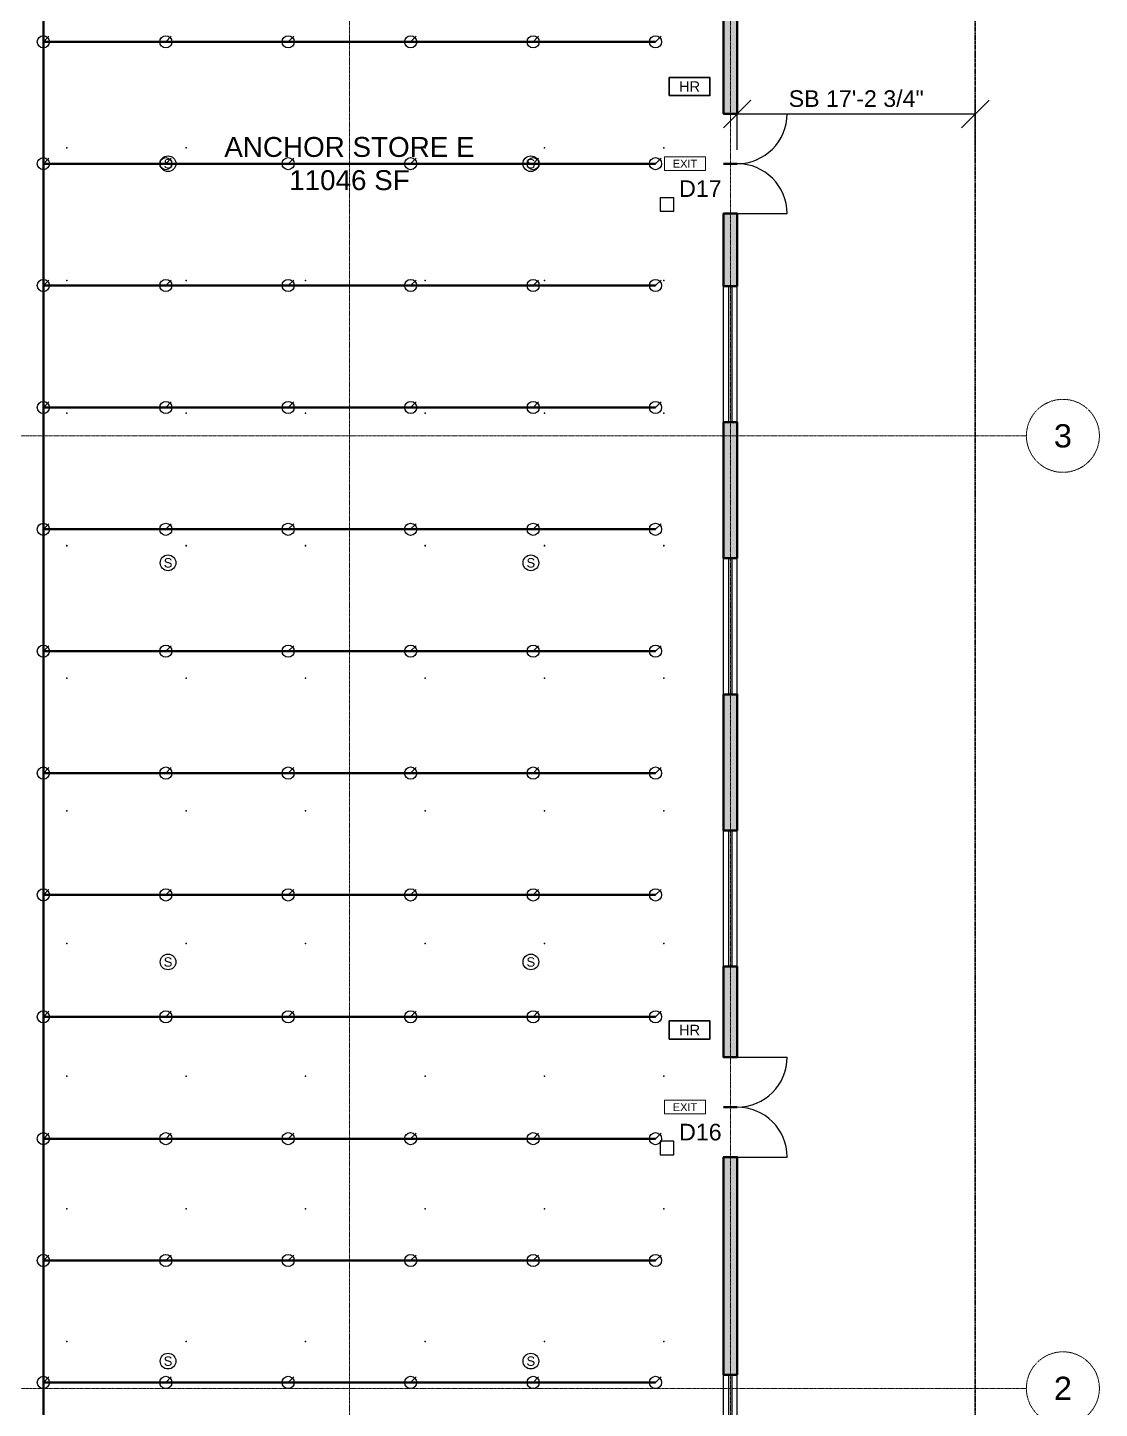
# Model space of a CAD drawing. Header units: inches. Extents: x -108 to 4832, y -12 to 3555.
# Drawn here: x 3902 to 4832, y 762 to 1961 of the extents above; entities that cross this region are included whole.
import ezdxf
from ezdxf.enums import TextEntityAlignment as Align

# ---------------------------------------------------------------- set-up
doc = ezdxf.new("R2010")
doc.units = ezdxf.units.IN
doc.header["$LTSCALE"] = 0.03937
doc.header["$MEASUREMENT"] = 0
doc.linetypes.add('CENTER', pattern=[5.08, 3.175, -0.635, 0.635, -0.635])
doc.linetypes.add('PHANTOM', pattern=[6.35, 3.175, -0.635, 0.635, -0.635, 0.635, -0.635])
for name, color, linetype, lineweight in [('A-ANNO-DIMS', 1, 'Continuous', 18), ('A-ANNO-SYMB', 2, 'Continuous', 18), ('A-AREA-IDEN', 2, 'Continuous', 18), ('A-DOOR', 3, 'Continuous', 25), ('A-GLAZ', 4, 'Continuous', 25), ('A-WALL', 7, 'Continuous', 50), ('A-WALL-PATT', 8, 'Continuous', 9), ('C-PROP-LINE', 1, 'PHANTOM', 35), ('E-ANNO-TEXT', 52, 'Continuous', 18), ('E-FALM', 230, 'Continuous', 25), ('E-LITE-EMER', 40, 'Continuous', 18), ('FP-ANNO-TEXT', 14, 'Continuous', 18), ('FP-HOSE', 20, 'Continuous', 35), ('FP-SPRK-HEAD', 1, 'Continuous', 25), ('FP-SPRK-PIPE', 12, 'Continuous', 50), ('M-HVAC-SCD', 4, 'Continuous', 18), ('S-GRID', 1, 'CENTER', 13)]:
    doc.layers.add(name, color=color, linetype=linetype, lineweight=lineweight)
doc.styles.add('NCS-ARIAL', font='arial.ttf')
doc.dimstyles.new('ARCH-48', dxfattribs={"dimscale": 192, "dimtxt": 0.075, "dimasz": 0.0625, "dimexe": 0.0625, "dimexo": 0.0625, "dimgap": 0.03125, "dimtad": 1, "dimdec": 4, "dimzin": 3, "dimdsep": 46, "dimlunit": 4, "dimtxsty": 'NCS-ARIAL', "dimtsz": 0.0625, "dimcen": 2.5, "dimclrd": 256, "dimclre": 256, "dimclrt": 256, "dimazin": 3, "dimtfac": 1, "dimtmove": 0, "dimatfit": 3, "dimarcsym": 0})

msp = doc.modelspace()

# ---------------------------------------------------------------- hatches: boundary and pattern name
at = {"layer": 'A-WALL-PATT'}
for points in [[(4517.71654, 1885.82677), (4517.71654, 2090.55118), (4505.90551, 2090.55118), (4505.90551, 1885.82677)], [(4517.71654, 1736.22047), (4517.71654, 1799.2126), (4505.90551, 1799.2126), (4505.90551, 1736.22047)], [(4517.71654, 1500), (4517.71654, 1618.11024), (4505.90551, 1618.11024), (4505.90551, 1500)], [(4517.71654, 1263.77953), (4517.71654, 1381.88976), (4505.90551, 1381.88976), (4505.90551, 1263.77953)], [(4517.71654, 1066.92913), (4517.71654, 1145.66929), (4505.90551, 1145.66929), (4505.90551, 1066.92913)], [(4517.71654, 791.33858), (4517.71654, 980.31496), (4505.90551, 980.31496), (4505.90551, 791.33858)]]:
    msp.add_hatch(color=256, dxfattribs=at).paths.add_polyline_path(points)

# ---------------------------------------------------------------- linework, layer by layer
at = {"layer": 'A-DOOR'}
for p, q in [((4517.71654, 1885.82677), (4561.02362, 1885.82677)), ((4517.71654, 1799.2126), (4561.02362, 1799.2126)), ((4517.71654, 1066.92913), (4561.02362, 1066.92913)), ((4517.71654, 980.31496), (4561.02362, 980.31496))]:
    msp.add_line(p, q, dxfattribs=at)
for centre, start, end in [((4517.71654, 1885.82677), -90, 0), ((4517.71654, 1799.2126), 0, 90), ((4517.71654, 1066.92913), -90, 0), ((4517.71654, 980.31496), 0, 90)]:
    msp.add_arc(centre, 43.30709, start, end, dxfattribs=at)
at = {"layer": 'A-GLAZ'}
for p, q in [((4505.90551, 1618.11024), (4505.90551, 1736.22047)), ((4510.33465, 1618.11024), (4510.33465, 1736.22047)), ((4513.2874, 1618.11024), (4513.2874, 1736.22047)), ((4517.71654, 1618.11024), (4517.71654, 1736.22047)), ((4505.90551, 1381.88976), (4505.90551, 1500)), ((4510.33465, 1381.88976), (4510.33465, 1500)), ((4513.2874, 1381.88976), (4513.2874, 1500)), ((4517.71654, 1381.88976), (4517.71654, 1500)), ((4505.90551, 1145.66929), (4505.90551, 1263.77953)), ((4510.33465, 1145.66929), (4510.33465, 1263.77953)), ((4513.2874, 1145.66929), (4513.2874, 1263.77953)), ((4517.71654, 1145.66929), (4517.71654, 1263.77953)), ((4505.90551, 673.22835), (4505.90551, 791.33858)), ((4510.33465, 673.22835), (4510.33465, 791.33858)), ((4513.2874, 673.22835), (4513.2874, 791.33858)), ((4517.71654, 673.22835), (4517.71654, 791.33858))]:
    msp.add_line(p, q, dxfattribs=at)
at = {"layer": 'A-WALL'}
for p, q in [((4517.71654, 1885.82677), (4505.90551, 1885.82677)), ((4517.71654, 1842.51969), (4505.90551, 1842.51969)), ((4517.71654, 1842.51969), (4505.90551, 1842.51969)), ((4517.71654, 1799.2126), (4505.90551, 1799.2126)), ((4517.71654, 1736.22047), (4505.90551, 1736.22047)), ((4517.71654, 1618.11024), (4505.90551, 1618.11024)), ((4517.71654, 1500), (4505.90551, 1500)), ((4517.71654, 1381.88976), (4505.90551, 1381.88976)), ((4517.71654, 1263.77953), (4505.90551, 1263.77953)), ((4517.71654, 1145.66929), (4505.90551, 1145.66929)), ((4517.71654, 1066.92913), (4505.90551, 1066.92913)), ((4517.71654, 1023.62205), (4505.90551, 1023.62205)), ((4517.71654, 1023.62205), (4505.90551, 1023.62205)), ((4517.71654, 980.31496), (4505.90551, 980.31496)), ((4517.71654, 791.33858), (4505.90551, 791.33858))]:
    msp.add_line(p, q, dxfattribs=at)
for points in [[(4517.71654, 1885.82677), (4517.71654, 2090.55118), (4505.90551, 2090.55118), (4505.90551, 1885.82677)], [(4517.71654, 1736.22047), (4517.71654, 1799.2126), (4505.90551, 1799.2126), (4505.90551, 1736.22047)], [(4517.71654, 1500), (4517.71654, 1618.11024), (4505.90551, 1618.11024), (4505.90551, 1500)], [(4517.71654, 1263.77953), (4517.71654, 1381.88976), (4505.90551, 1381.88976), (4505.90551, 1263.77953)], [(4517.71654, 1066.92913), (4517.71654, 1145.66929), (4505.90551, 1145.66929), (4505.90551, 1066.92913)], [(4517.71654, 791.33858), (4517.71654, 980.31496), (4505.90551, 980.31496), (4505.90551, 791.33858)]]:
    msp.add_lwpolyline(points, close=True, dxfattribs=at)
at = {"layer": 'C-PROP-LINE'}
msp.add_lwpolyline([(0, 0), (4724.40945, 0), (4724.40945, 3543.30709), (0, 3543.30709)], close=True, dxfattribs=at)
at = {"layer": 'E-FALM'}
for points in [[(4450.7874, 1801.1811), (4462.59843, 1801.1811), (4462.59843, 1812.99213), (4450.7874, 1812.99213)], [(4450.7874, 982.28346), (4462.59843, 982.28346), (4462.59843, 994.09449), (4450.7874, 994.09449)]]:
    msp.add_lwpolyline(points, close=True, dxfattribs=at)
for centre in [(4023.62205, 1842.51969), (4338.58268, 1842.51969), (4023.62205, 1496.06299), (4338.58268, 1496.06299), (4023.62205, 1149.6063), (4338.58268, 1149.6063), (4023.62205, 803.14961), (4338.58268, 803.14961)]:
    msp.add_circle(centre, 6.80315, dxfattribs=at)
at = {"layer": 'E-LITE-EMER'}
for points in [[(4454.72441, 1836.61417), (4490.15748, 1836.61417), (4490.15748, 1848.4252), (4454.72441, 1848.4252)], [(4454.72441, 1017.71654), (4490.15748, 1017.71654), (4490.15748, 1029.52756), (4454.72441, 1029.52756)]]:
    msp.add_lwpolyline(points, close=True, dxfattribs=at)
at = {"layer": 'FP-HOSE'}
for points in [[(4458.66142, 1901.5748), (4494.09449, 1901.5748), (4494.09449, 1917.32283), (4458.66142, 1917.32283)], [(4458.66142, 1082.67717), (4494.09449, 1082.67717), (4494.09449, 1098.4252), (4458.66142, 1098.4252)]]:
    msp.add_lwpolyline(points, close=True, dxfattribs=at)
at = {"layer": 'FP-SPRK-HEAD'}
for p, q in [((3915.35433, 1948.30537), (3920.11654, 1953.06758)), ((4021.65354, 1948.30537), (4026.41575, 1953.06758)), ((4127.95276, 1948.30537), (4132.71496, 1953.06758)), ((4234.25197, 1948.30537), (4239.01417, 1953.06758)), ((4340.55118, 1948.30537), (4345.31339, 1953.06758)), ((4446.85039, 1948.30537), (4451.6126, 1953.06758)), ((3915.35433, 1842.51969), (3920.11654, 1847.28189)), ((4021.65354, 1842.51969), (4026.41575, 1847.28189)), ((4127.95276, 1842.51969), (4132.71496, 1847.28189)), ((4234.25197, 1842.51969), (4239.01417, 1847.28189)), ((4340.55118, 1842.51969), (4345.31339, 1847.28189)), ((4446.85039, 1842.51969), (4451.6126, 1847.28189)), ((3915.35433, 1736.734), (3920.11654, 1741.4962)), ((4021.65354, 1736.734), (4026.41575, 1741.4962)), ((4127.95276, 1736.734), (4132.71496, 1741.4962)), ((4234.25197, 1736.734), (4239.01417, 1741.4962)), ((4340.55118, 1736.734), (4345.31339, 1741.4962)), ((4446.85039, 1736.734), (4451.6126, 1741.4962)), ((3915.35433, 1630.94831), (3920.11654, 1635.71051)), ((4021.65354, 1630.94831), (4026.41575, 1635.71051)), ((4127.95276, 1630.94831), (4132.71496, 1635.71051)), ((4234.25197, 1630.94831), (4239.01417, 1635.71051)), ((4340.55118, 1630.94831), (4345.31339, 1635.71051)), ((4446.85039, 1630.94831), (4451.6126, 1635.71051)), ((3915.35433, 1525.16262), (3920.11654, 1529.92482)), ((4021.65354, 1525.16262), (4026.41575, 1529.92482)), ((4127.95276, 1525.16262), (4132.71496, 1529.92482)), ((4234.25197, 1525.16262), (4239.01417, 1529.92482)), ((4340.55118, 1525.16262), (4345.31339, 1529.92482)), ((4446.85039, 1525.16262), (4451.6126, 1529.92482)), ((3915.35433, 1419.37693), (3920.11654, 1424.13913)), ((4021.65354, 1419.37693), (4026.41575, 1424.13913)), ((4127.95276, 1419.37693), (4132.71496, 1424.13913)), ((4234.25197, 1419.37693), (4239.01417, 1424.13913)), ((4340.55118, 1419.37693), (4345.31339, 1424.13913)), ((4446.85039, 1419.37693), (4451.6126, 1424.13913)), ((3915.35433, 1313.59124), (3920.11654, 1318.35344)), ((4021.65354, 1313.59124), (4026.41575, 1318.35344)), ((4127.95276, 1313.59124), (4132.71496, 1318.35344)), ((4234.25197, 1313.59124), (4239.01417, 1318.35344)), ((4340.55118, 1313.59124), (4345.31339, 1318.35344)), ((4446.85039, 1313.59124), (4451.6126, 1318.35344)), ((3915.35433, 1207.80555), (3920.11654, 1212.56775)), ((4021.65354, 1207.80555), (4026.41575, 1212.56775)), ((4127.95276, 1207.80555), (4132.71496, 1212.56775)), ((4234.25197, 1207.80555), (4239.01417, 1212.56775)), ((4340.55118, 1207.80555), (4345.31339, 1212.56775)), ((4446.85039, 1207.80555), (4451.6126, 1212.56775)), ((3915.35433, 1102.01986), (3920.11654, 1106.78206)), ((4021.65354, 1102.01986), (4026.41575, 1106.78206)), ((4127.95276, 1102.01986), (4132.71496, 1106.78206)), ((4234.25197, 1102.01986), (4239.01417, 1106.78206)), ((4340.55118, 1102.01986), (4345.31339, 1106.78206)), ((4446.85039, 1102.01986), (4451.6126, 1106.78206)), ((3915.35433, 996.23417), (3920.11654, 1000.99637)), ((4021.65354, 996.23417), (4026.41575, 1000.99637)), ((4127.95276, 996.23417), (4132.71496, 1000.99637)), ((4234.25197, 996.23417), (4239.01417, 1000.99637)), ((4340.55118, 996.23417), (4345.31339, 1000.99637)), ((4446.85039, 996.23417), (4451.6126, 1000.99637)), ((3915.35433, 890.44848), (3920.11654, 895.21068)), ((4021.65354, 890.44848), (4026.41575, 895.21068)), ((4127.95276, 890.44848), (4132.71496, 895.21068)), ((4234.25197, 890.44848), (4239.01417, 895.21068)), ((4340.55118, 890.44848), (4345.31339, 895.21068)), ((4446.85039, 890.44848), (4451.6126, 895.21068)), ((3915.35433, 784.66279), (3920.11654, 789.42499)), ((4021.65354, 784.66279), (4026.41575, 789.42499)), ((4127.95276, 784.66279), (4132.71496, 789.42499)), ((4234.25197, 784.66279), (4239.01417, 789.42499)), ((4340.55118, 784.66279), (4345.31339, 789.42499)), ((4446.85039, 784.66279), (4451.6126, 789.42499))]:
    msp.add_line(p, q, dxfattribs=at)
for centre in [(3915.35433, 1948.30537), (4021.65354, 1948.30537), (4127.95276, 1948.30537), (4234.25197, 1948.30537), (4340.55118, 1948.30537), (4446.85039, 1948.30537), (3915.35433, 1842.51969), (4021.65354, 1842.51969), (4127.95276, 1842.51969), (4234.25197, 1842.51969), (4340.55118, 1842.51969), (4446.85039, 1842.51969), (3915.35433, 1736.734), (4021.65354, 1736.734), (4127.95276, 1736.734), (4234.25197, 1736.734), (4340.55118, 1736.734), (4446.85039, 1736.734), (3915.35433, 1630.94831), (4021.65354, 1630.94831), (4127.95276, 1630.94831), (4234.25197, 1630.94831), (4340.55118, 1630.94831), (4446.85039, 1630.94831), (3915.35433, 1525.16262), (4021.65354, 1525.16262), (4127.95276, 1525.16262), (4234.25197, 1525.16262), (4340.55118, 1525.16262), (4446.85039, 1525.16262), (3915.35433, 1419.37693), (4021.65354, 1419.37693), (4127.95276, 1419.37693), (4234.25197, 1419.37693), (4340.55118, 1419.37693), (4446.85039, 1419.37693), (3915.35433, 1313.59124), (4021.65354, 1313.59124), (4127.95276, 1313.59124), (4234.25197, 1313.59124), (4340.55118, 1313.59124), (4446.85039, 1313.59124), (3915.35433, 1207.80555), (4021.65354, 1207.80555), (4127.95276, 1207.80555), (4234.25197, 1207.80555), (4340.55118, 1207.80555), (4446.85039, 1207.80555), (3915.35433, 1102.01986), (4021.65354, 1102.01986), (4127.95276, 1102.01986), (4234.25197, 1102.01986), (4340.55118, 1102.01986), (4446.85039, 1102.01986), (3915.35433, 996.23417), (4021.65354, 996.23417), (4127.95276, 996.23417), (4234.25197, 996.23417), (4340.55118, 996.23417), (4446.85039, 996.23417), (3915.35433, 890.44848), (4021.65354, 890.44848), (4127.95276, 890.44848), (4234.25197, 890.44848), (4340.55118, 890.44848), (4446.85039, 890.44848), (3915.35433, 784.66279), (4021.65354, 784.66279), (4127.95276, 784.66279), (4234.25197, 784.66279), (4340.55118, 784.66279), (4446.85039, 784.66279)]:
    msp.add_circle(centre, 5.29134, dxfattribs=at)
at = {"layer": 'FP-SPRK-PIPE'}
for p, q in [((3915.35433, 1948.30537), (3915.35433, 2054.09106)), ((3915.35433, 1948.30537), (4021.65354, 1948.30537)), ((3915.35433, 1842.51969), (3915.35433, 1948.30537)), ((4021.65354, 1948.30537), (4127.95276, 1948.30537)), ((4127.95276, 1948.30537), (4234.25197, 1948.30537)), ((4234.25197, 1948.30537), (4340.55118, 1948.30537)), ((4340.55118, 1948.30537), (4446.85039, 1948.30537)), ((3915.35433, 1842.51969), (4021.65354, 1842.51969)), ((3915.35433, 1736.734), (3915.35433, 1842.51969)), ((4021.65354, 1842.51969), (4127.95276, 1842.51969)), ((4127.95276, 1842.51969), (4234.25197, 1842.51969)), ((4234.25197, 1842.51969), (4340.55118, 1842.51969)), ((4340.55118, 1842.51969), (4446.85039, 1842.51969)), ((3915.35433, 1736.734), (4021.65354, 1736.734)), ((3915.35433, 1630.94831), (3915.35433, 1736.734)), ((4021.65354, 1736.734), (4127.95276, 1736.734)), ((4127.95276, 1736.734), (4234.25197, 1736.734)), ((4234.25197, 1736.734), (4340.55118, 1736.734)), ((4340.55118, 1736.734), (4446.85039, 1736.734)), ((3915.35433, 1630.94831), (4021.65354, 1630.94831)), ((3915.35433, 1525.16262), (3915.35433, 1630.94831)), ((4021.65354, 1630.94831), (4127.95276, 1630.94831)), ((4127.95276, 1630.94831), (4234.25197, 1630.94831)), ((4234.25197, 1630.94831), (4340.55118, 1630.94831)), ((4340.55118, 1630.94831), (4446.85039, 1630.94831)), ((3915.35433, 1525.16262), (4021.65354, 1525.16262)), ((3915.35433, 1419.37693), (3915.35433, 1525.16262)), ((4021.65354, 1525.16262), (4127.95276, 1525.16262)), ((4127.95276, 1525.16262), (4234.25197, 1525.16262)), ((4234.25197, 1525.16262), (4340.55118, 1525.16262)), ((4340.55118, 1525.16262), (4446.85039, 1525.16262)), ((3915.35433, 1419.37693), (4021.65354, 1419.37693)), ((3915.35433, 1313.59124), (3915.35433, 1419.37693)), ((4021.65354, 1419.37693), (4127.95276, 1419.37693)), ((4127.95276, 1419.37693), (4234.25197, 1419.37693)), ((4234.25197, 1419.37693), (4340.55118, 1419.37693)), ((4340.55118, 1419.37693), (4446.85039, 1419.37693)), ((3915.35433, 1313.59124), (4021.65354, 1313.59124)), ((3915.35433, 1207.80555), (3915.35433, 1313.59124)), ((4021.65354, 1313.59124), (4127.95276, 1313.59124)), ((4127.95276, 1313.59124), (4234.25197, 1313.59124)), ((4234.25197, 1313.59124), (4340.55118, 1313.59124)), ((4340.55118, 1313.59124), (4446.85039, 1313.59124)), ((3915.35433, 1207.80555), (4021.65354, 1207.80555)), ((3915.35433, 1102.01986), (3915.35433, 1207.80555)), ((4021.65354, 1207.80555), (4127.95276, 1207.80555)), ((4127.95276, 1207.80555), (4234.25197, 1207.80555)), ((4234.25197, 1207.80555), (4340.55118, 1207.80555)), ((4340.55118, 1207.80555), (4446.85039, 1207.80555)), ((3915.35433, 1102.01986), (4021.65354, 1102.01986)), ((3915.35433, 996.23417), (3915.35433, 1102.01986)), ((4021.65354, 1102.01986), (4127.95276, 1102.01986)), ((4127.95276, 1102.01986), (4234.25197, 1102.01986)), ((4234.25197, 1102.01986), (4340.55118, 1102.01986)), ((4340.55118, 1102.01986), (4446.85039, 1102.01986)), ((3915.35433, 996.23417), (4021.65354, 996.23417)), ((3915.35433, 890.44848), (3915.35433, 996.23417)), ((4021.65354, 996.23417), (4127.95276, 996.23417)), ((4127.95276, 996.23417), (4234.25197, 996.23417)), ((4234.25197, 996.23417), (4340.55118, 996.23417)), ((4340.55118, 996.23417), (4446.85039, 996.23417)), ((3915.35433, 890.44848), (4021.65354, 890.44848)), ((3915.35433, 784.66279), (3915.35433, 890.44848)), ((4021.65354, 890.44848), (4127.95276, 890.44848)), ((4127.95276, 890.44848), (4234.25197, 890.44848)), ((4234.25197, 890.44848), (4340.55118, 890.44848)), ((4340.55118, 890.44848), (4446.85039, 890.44848)), ((3915.35433, 784.66279), (4021.65354, 784.66279)), ((3915.35433, 678.8771), (3915.35433, 784.66279)), ((4021.65354, 784.66279), (4127.95276, 784.66279)), ((4127.95276, 784.66279), (4234.25197, 784.66279)), ((4234.25197, 784.66279), (4340.55118, 784.66279)), ((4340.55118, 784.66279), (4446.85039, 784.66279))]:
    msp.add_line(p, q, dxfattribs=at)
at = {"layer": 'M-HVAC-SCD'}
for p, q in [((3935.39794, 1856.00161), (3935.99314, 1856.59681)), ((3935.39794, 1856.59681), (3935.99314, 1856.00161)), ((4039.07248, 1856.00161), (4039.66768, 1856.59681)), ((4039.07248, 1856.59681), (4039.66768, 1856.00161)), ((4142.74702, 1856.00161), (4143.34222, 1856.59681)), ((4142.74702, 1856.59681), (4143.34222, 1856.00161)), ((4246.42156, 1856.00161), (4247.01676, 1856.59681)), ((4246.42156, 1856.59681), (4247.01676, 1856.00161)), ((4350.0961, 1856.00161), (4350.6913, 1856.59681)), ((4350.0961, 1856.59681), (4350.6913, 1856.00161)), ((4453.77064, 1856.00161), (4454.36584, 1856.59681)), ((4453.77064, 1856.59681), (4454.36584, 1856.00161)), ((3935.39794, 1740.891), (3935.99314, 1741.4862)), ((3935.39794, 1741.4862), (3935.99314, 1740.891)), ((4039.07248, 1740.891), (4039.66768, 1741.4862)), ((4039.07248, 1741.4862), (4039.66768, 1740.891)), ((4142.74702, 1740.891), (4143.34222, 1741.4862)), ((4142.74702, 1741.4862), (4143.34222, 1740.891)), ((4246.42156, 1740.891), (4247.01676, 1741.4862)), ((4246.42156, 1741.4862), (4247.01676, 1740.891)), ((4350.0961, 1740.891), (4350.6913, 1741.4862)), ((4350.0961, 1741.4862), (4350.6913, 1740.891)), ((4453.77064, 1740.891), (4454.36584, 1741.4862)), ((4453.77064, 1741.4862), (4454.36584, 1740.891)), ((3935.39794, 1625.78039), (3935.99314, 1626.37559)), ((3935.39794, 1626.37559), (3935.99314, 1625.78039)), ((4039.07248, 1625.78039), (4039.66768, 1626.37559)), ((4039.07248, 1626.37559), (4039.66768, 1625.78039)), ((4142.74702, 1625.78039), (4143.34222, 1626.37559)), ((4142.74702, 1626.37559), (4143.34222, 1625.78039)), ((4246.42156, 1625.78039), (4247.01676, 1626.37559)), ((4246.42156, 1626.37559), (4247.01676, 1625.78039)), ((4350.0961, 1625.78039), (4350.6913, 1626.37559)), ((4350.0961, 1626.37559), (4350.6913, 1625.78039)), ((4453.77064, 1625.78039), (4454.36584, 1626.37559)), ((4453.77064, 1626.37559), (4454.36584, 1625.78039)), ((3935.39794, 1510.66978), (3935.99314, 1511.26498)), ((3935.39794, 1511.26498), (3935.99314, 1510.66978)), ((4039.07248, 1510.66978), (4039.66768, 1511.26498)), ((4039.07248, 1511.26498), (4039.66768, 1510.66978)), ((4142.74702, 1510.66978), (4143.34222, 1511.26498)), ((4142.74702, 1511.26498), (4143.34222, 1510.66978)), ((4246.42156, 1510.66978), (4247.01676, 1511.26498)), ((4246.42156, 1511.26498), (4247.01676, 1510.66978)), ((4350.0961, 1510.66978), (4350.6913, 1511.26498)), ((4350.0961, 1511.26498), (4350.6913, 1510.66978)), ((4453.77064, 1510.66978), (4454.36584, 1511.26498)), ((4453.77064, 1511.26498), (4454.36584, 1510.66978)), ((3935.39794, 1395.55917), (3935.99314, 1396.15437)), ((3935.39794, 1396.15437), (3935.99314, 1395.55917)), ((4039.07248, 1395.55917), (4039.66768, 1396.15437)), ((4039.07248, 1396.15437), (4039.66768, 1395.55917)), ((4142.74702, 1395.55917), (4143.34222, 1396.15437)), ((4142.74702, 1396.15437), (4143.34222, 1395.55917)), ((4246.42156, 1395.55917), (4247.01676, 1396.15437)), ((4246.42156, 1396.15437), (4247.01676, 1395.55917)), ((4350.0961, 1395.55917), (4350.6913, 1396.15437)), ((4350.0961, 1396.15437), (4350.6913, 1395.55917)), ((4453.77064, 1395.55917), (4454.36584, 1396.15437)), ((4453.77064, 1396.15437), (4454.36584, 1395.55917)), ((3935.39794, 1280.44856), (3935.99314, 1281.04376)), ((3935.39794, 1281.04376), (3935.99314, 1280.44856)), ((4039.07248, 1280.44856), (4039.66768, 1281.04376)), ((4039.07248, 1281.04376), (4039.66768, 1280.44856)), ((4142.74702, 1280.44856), (4143.34222, 1281.04376)), ((4142.74702, 1281.04376), (4143.34222, 1280.44856)), ((4246.42156, 1280.44856), (4247.01676, 1281.04376)), ((4246.42156, 1281.04376), (4247.01676, 1280.44856)), ((4350.0961, 1280.44856), (4350.6913, 1281.04376)), ((4350.0961, 1281.04376), (4350.6913, 1280.44856)), ((4453.77064, 1280.44856), (4454.36584, 1281.04376)), ((4453.77064, 1281.04376), (4454.36584, 1280.44856)), ((3935.39794, 1165.33794), (3935.99314, 1165.93315)), ((3935.39794, 1165.93315), (3935.99314, 1165.33794)), ((4039.07248, 1165.33794), (4039.66768, 1165.93315)), ((4039.07248, 1165.93315), (4039.66768, 1165.33794)), ((4142.74702, 1165.33794), (4143.34222, 1165.93315)), ((4142.74702, 1165.93315), (4143.34222, 1165.33794)), ((4246.42156, 1165.33794), (4247.01676, 1165.93315)), ((4246.42156, 1165.93315), (4247.01676, 1165.33794)), ((4350.0961, 1165.33794), (4350.6913, 1165.93315)), ((4350.0961, 1165.93315), (4350.6913, 1165.33794)), ((4453.77064, 1165.33794), (4454.36584, 1165.93315)), ((4453.77064, 1165.93315), (4454.36584, 1165.33794)), ((3935.39794, 1050.22733), (3935.99314, 1050.82253)), ((3935.39794, 1050.82253), (3935.99314, 1050.22733)), ((4039.07248, 1050.22733), (4039.66768, 1050.82253)), ((4039.07248, 1050.82253), (4039.66768, 1050.22733)), ((4142.74702, 1050.22733), (4143.34222, 1050.82253)), ((4142.74702, 1050.82253), (4143.34222, 1050.22733)), ((4246.42156, 1050.22733), (4247.01676, 1050.82253)), ((4246.42156, 1050.82253), (4247.01676, 1050.22733)), ((4350.0961, 1050.22733), (4350.6913, 1050.82253)), ((4350.0961, 1050.82253), (4350.6913, 1050.22733)), ((4453.77064, 1050.22733), (4454.36584, 1050.82253)), ((4453.77064, 1050.82253), (4454.36584, 1050.22733)), ((3935.39794, 935.11672), (3935.99314, 935.71192)), ((3935.39794, 935.71192), (3935.99314, 935.11672)), ((4039.07248, 935.11672), (4039.66768, 935.71192)), ((4039.07248, 935.71192), (4039.66768, 935.11672)), ((4142.74702, 935.11672), (4143.34222, 935.71192)), ((4142.74702, 935.71192), (4143.34222, 935.11672)), ((4246.42156, 935.11672), (4247.01676, 935.71192)), ((4246.42156, 935.71192), (4247.01676, 935.11672)), ((4350.0961, 935.11672), (4350.6913, 935.71192)), ((4350.0961, 935.71192), (4350.6913, 935.11672)), ((4453.77064, 935.11672), (4454.36584, 935.71192)), ((4453.77064, 935.71192), (4454.36584, 935.11672)), ((3935.39794, 820.00611), (3935.99314, 820.60131)), ((3935.39794, 820.60131), (3935.99314, 820.00611)), ((4039.07248, 820.00611), (4039.66768, 820.60131)), ((4039.07248, 820.60131), (4039.66768, 820.00611)), ((4142.74702, 820.00611), (4143.34222, 820.60131)), ((4142.74702, 820.60131), (4143.34222, 820.00611)), ((4246.42156, 820.00611), (4247.01676, 820.60131)), ((4246.42156, 820.60131), (4247.01676, 820.00611)), ((4350.0961, 820.00611), (4350.6913, 820.60131)), ((4350.0961, 820.60131), (4350.6913, 820.00611)), ((4453.77064, 820.00611), (4454.36584, 820.60131)), ((4453.77064, 820.60131), (4454.36584, 820.00611))]:
    msp.add_line(p, q, dxfattribs=at)
for points in [[(3935.39794, 1856.00161), (3935.99314, 1856.00161), (3935.99314, 1856.59681), (3935.39794, 1856.59681)], [(4039.07248, 1856.00161), (4039.66768, 1856.00161), (4039.66768, 1856.59681), (4039.07248, 1856.59681)], [(4142.74702, 1856.00161), (4143.34222, 1856.00161), (4143.34222, 1856.59681), (4142.74702, 1856.59681)], [(4246.42156, 1856.00161), (4247.01676, 1856.00161), (4247.01676, 1856.59681), (4246.42156, 1856.59681)], [(4350.0961, 1856.00161), (4350.6913, 1856.00161), (4350.6913, 1856.59681), (4350.0961, 1856.59681)], [(4453.77064, 1856.00161), (4454.36584, 1856.00161), (4454.36584, 1856.59681), (4453.77064, 1856.59681)], [(3935.39794, 1740.891), (3935.99314, 1740.891), (3935.99314, 1741.4862), (3935.39794, 1741.4862)], [(4039.07248, 1740.891), (4039.66768, 1740.891), (4039.66768, 1741.4862), (4039.07248, 1741.4862)], [(4142.74702, 1740.891), (4143.34222, 1740.891), (4143.34222, 1741.4862), (4142.74702, 1741.4862)], [(4246.42156, 1740.891), (4247.01676, 1740.891), (4247.01676, 1741.4862), (4246.42156, 1741.4862)], [(4350.0961, 1740.891), (4350.6913, 1740.891), (4350.6913, 1741.4862), (4350.0961, 1741.4862)], [(4453.77064, 1740.891), (4454.36584, 1740.891), (4454.36584, 1741.4862), (4453.77064, 1741.4862)], [(3935.39794, 1625.78039), (3935.99314, 1625.78039), (3935.99314, 1626.37559), (3935.39794, 1626.37559)], [(4039.07248, 1625.78039), (4039.66768, 1625.78039), (4039.66768, 1626.37559), (4039.07248, 1626.37559)], [(4142.74702, 1625.78039), (4143.34222, 1625.78039), (4143.34222, 1626.37559), (4142.74702, 1626.37559)], [(4246.42156, 1625.78039), (4247.01676, 1625.78039), (4247.01676, 1626.37559), (4246.42156, 1626.37559)], [(4350.0961, 1625.78039), (4350.6913, 1625.78039), (4350.6913, 1626.37559), (4350.0961, 1626.37559)], [(4453.77064, 1625.78039), (4454.36584, 1625.78039), (4454.36584, 1626.37559), (4453.77064, 1626.37559)], [(3935.39794, 1510.66978), (3935.99314, 1510.66978), (3935.99314, 1511.26498), (3935.39794, 1511.26498)], [(4039.07248, 1510.66978), (4039.66768, 1510.66978), (4039.66768, 1511.26498), (4039.07248, 1511.26498)], [(4142.74702, 1510.66978), (4143.34222, 1510.66978), (4143.34222, 1511.26498), (4142.74702, 1511.26498)], [(4246.42156, 1510.66978), (4247.01676, 1510.66978), (4247.01676, 1511.26498), (4246.42156, 1511.26498)], [(4350.0961, 1510.66978), (4350.6913, 1510.66978), (4350.6913, 1511.26498), (4350.0961, 1511.26498)], [(4453.77064, 1510.66978), (4454.36584, 1510.66978), (4454.36584, 1511.26498), (4453.77064, 1511.26498)], [(3935.39794, 1395.55917), (3935.99314, 1395.55917), (3935.99314, 1396.15437), (3935.39794, 1396.15437)], [(4039.07248, 1395.55917), (4039.66768, 1395.55917), (4039.66768, 1396.15437), (4039.07248, 1396.15437)], [(4142.74702, 1395.55917), (4143.34222, 1395.55917), (4143.34222, 1396.15437), (4142.74702, 1396.15437)], [(4246.42156, 1395.55917), (4247.01676, 1395.55917), (4247.01676, 1396.15437), (4246.42156, 1396.15437)], [(4350.0961, 1395.55917), (4350.6913, 1395.55917), (4350.6913, 1396.15437), (4350.0961, 1396.15437)], [(4453.77064, 1395.55917), (4454.36584, 1395.55917), (4454.36584, 1396.15437), (4453.77064, 1396.15437)], [(3935.39794, 1280.44856), (3935.99314, 1280.44856), (3935.99314, 1281.04376), (3935.39794, 1281.04376)], [(4039.07248, 1280.44856), (4039.66768, 1280.44856), (4039.66768, 1281.04376), (4039.07248, 1281.04376)], [(4142.74702, 1280.44856), (4143.34222, 1280.44856), (4143.34222, 1281.04376), (4142.74702, 1281.04376)], [(4246.42156, 1280.44856), (4247.01676, 1280.44856), (4247.01676, 1281.04376), (4246.42156, 1281.04376)], [(4350.0961, 1280.44856), (4350.6913, 1280.44856), (4350.6913, 1281.04376), (4350.0961, 1281.04376)], [(4453.77064, 1280.44856), (4454.36584, 1280.44856), (4454.36584, 1281.04376), (4453.77064, 1281.04376)], [(3935.39794, 1165.33794), (3935.99314, 1165.33794), (3935.99314, 1165.93315), (3935.39794, 1165.93315)], [(4039.07248, 1165.33794), (4039.66768, 1165.33794), (4039.66768, 1165.93315), (4039.07248, 1165.93315)], [(4142.74702, 1165.33794), (4143.34222, 1165.33794), (4143.34222, 1165.93315), (4142.74702, 1165.93315)], [(4246.42156, 1165.33794), (4247.01676, 1165.33794), (4247.01676, 1165.93315), (4246.42156, 1165.93315)], [(4350.0961, 1165.33794), (4350.6913, 1165.33794), (4350.6913, 1165.93315), (4350.0961, 1165.93315)], [(4453.77064, 1165.33794), (4454.36584, 1165.33794), (4454.36584, 1165.93315), (4453.77064, 1165.93315)], [(3935.39794, 1050.22733), (3935.99314, 1050.22733), (3935.99314, 1050.82253), (3935.39794, 1050.82253)], [(4039.07248, 1050.22733), (4039.66768, 1050.22733), (4039.66768, 1050.82253), (4039.07248, 1050.82253)], [(4142.74702, 1050.22733), (4143.34222, 1050.22733), (4143.34222, 1050.82253), (4142.74702, 1050.82253)], [(4246.42156, 1050.22733), (4247.01676, 1050.22733), (4247.01676, 1050.82253), (4246.42156, 1050.82253)], [(4350.0961, 1050.22733), (4350.6913, 1050.22733), (4350.6913, 1050.82253), (4350.0961, 1050.82253)], [(4453.77064, 1050.22733), (4454.36584, 1050.22733), (4454.36584, 1050.82253), (4453.77064, 1050.82253)], [(3935.39794, 935.11672), (3935.99314, 935.11672), (3935.99314, 935.71192), (3935.39794, 935.71192)], [(4039.07248, 935.11672), (4039.66768, 935.11672), (4039.66768, 935.71192), (4039.07248, 935.71192)], [(4142.74702, 935.11672), (4143.34222, 935.11672), (4143.34222, 935.71192), (4142.74702, 935.71192)], [(4246.42156, 935.11672), (4247.01676, 935.11672), (4247.01676, 935.71192), (4246.42156, 935.71192)], [(4350.0961, 935.11672), (4350.6913, 935.11672), (4350.6913, 935.71192), (4350.0961, 935.71192)], [(4453.77064, 935.11672), (4454.36584, 935.11672), (4454.36584, 935.71192), (4453.77064, 935.71192)], [(3935.39794, 820.00611), (3935.99314, 820.00611), (3935.99314, 820.60131), (3935.39794, 820.60131)], [(4039.07248, 820.00611), (4039.66768, 820.00611), (4039.66768, 820.60131), (4039.07248, 820.60131)], [(4142.74702, 820.00611), (4143.34222, 820.00611), (4143.34222, 820.60131), (4142.74702, 820.60131)], [(4246.42156, 820.00611), (4247.01676, 820.00611), (4247.01676, 820.60131), (4246.42156, 820.60131)], [(4350.0961, 820.00611), (4350.6913, 820.00611), (4350.6913, 820.60131), (4350.0961, 820.60131)], [(4453.77064, 820.00611), (4454.36584, 820.00611), (4454.36584, 820.60131), (4453.77064, 820.60131)]]:
    msp.add_lwpolyline(points, close=True, dxfattribs=at)
at = {"layer": 'S-GRID'}
for p, q in [((4181.10236, 357.16535), (4181.10236, 3327.87402)), ((4511.81102, 357.16535), (4511.81102, 3327.87402)), ((-44.40945, 1606.29921), (4768.8189, 1606.29921)), ((-44.40945, 779.52756), (4768.8189, 779.52756))]:
    msp.add_line(p, q, dxfattribs=at)
for centre in [(4800.4989, 1606.29921), (4800.4989, 779.52756)]:
    msp.add_circle(centre, 31.68, dxfattribs=at)

# ---------------------------------------------------------------- texts
at = {"layer": 'A-ANNO-SYMB', "style": 'NCS-ARIAL'}
for s, p in [('D17', (4485.74551, 1820.86614)), ('D16', (4485.74551, 1001.9685))]:
    msp.add_text(s, height=14.4, dxfattribs=at).set_placement(p, align=Align.MIDDLE_CENTER)
at = {"layer": 'A-AREA-IDEN', "insert": (4181.10236, 1842.51969), "char_height": 17.28, "attachment_point": 5, "style": 'NCS-ARIAL'}
msp.add_mtext('ANCHOR STORE E\\P11046 SF', dxfattribs=at)
at = {"layer": 'E-ANNO-TEXT', "style": 'NCS-ARIAL'}
for p in [(4472.44094, 1842.51969), (4472.44094, 1023.62205)]:
    msp.add_text('EXIT', height=6.80315, dxfattribs=at).set_placement(p, align=Align.MIDDLE_CENTER)
at = {"layer": 'E-FALM', "style": 'NCS-ARIAL'}
for p in [(4023.62205, 1842.51969), (4338.58268, 1842.51969), (4023.62205, 1496.06299), (4338.58268, 1496.06299), (4023.62205, 1149.6063), (4338.58268, 1149.6063), (4023.62205, 803.14961), (4338.58268, 803.14961)]:
    msp.add_text('S', height=8.16378, dxfattribs=at).set_placement(p, align=Align.MIDDLE_CENTER)
at = {"layer": 'FP-ANNO-TEXT', "style": 'NCS-ARIAL'}
for p in [(4476.37795, 1909.44882), (4476.37795, 1090.55118)]:
    msp.add_text('HR', height=9.070866, dxfattribs=at).set_placement(p, align=Align.MIDDLE_CENTER)
at = {"layer": 'S-GRID', "style": 'NCS-ARIAL'}
for s, p in [('3', (4800.4989, 1606.29921)), ('2', (4800.4989, 779.52756))]:
    msp.add_text(s, height=20.16, dxfattribs=at).set_placement(p, align=Align.MIDDLE_CENTER)

# ---------------------------------------------------------------- dimensions: what is measured, and where the dimension line sits
at = {"layer": 'A-ANNO-DIMS'}
msp.add_linear_dim(base=(4517.71654, 1885.71969), p1=(4517.71654, 1842.51969), p2=(4724.40945, 1842.51969), text='SB 17\'-2 3/4"', dimstyle='ARCH-48', dxfattribs=at).render()

doc.saveas('drawing.dxf')
